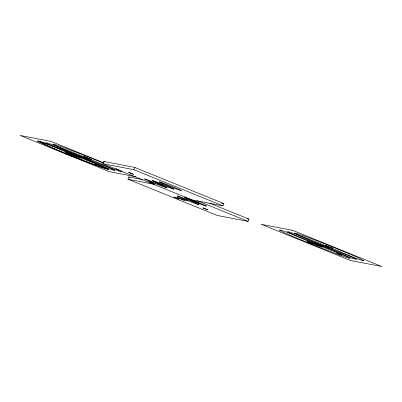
<?xml version="1.0" encoding="UTF-8"?>
<svg xmlns="http://www.w3.org/2000/svg" width="402" height="402" viewBox="0 0 402 402"><rect width="100%" height="100%" fill="white"/><g stroke="black" fill="none" stroke-linecap="round" stroke-linejoin="round"><path stroke-width="0.6" d="M102.882 163.704L103.786 161.443L134.76 167.433L223.894 203.618L222.989 205.879L192.015 199.894L102.882 163.704L133.856 169.694L222.989 205.879M209.613 203.156L248.969 219.13L248.064 221.391L217.095 215.407L127.957 179.222L128.861 176.96L142.831 179.659M133.856 169.694L134.76 167.433M173.976 197.075L178.91 199.05L173.981 197.07M307.786 242.255L312.746 244.22L307.816 242.245M316.51 243.944L321.439 245.918M321.444 245.918L316.535 243.929M64.667 153.529C79.209 158.207 93.108 165.056 107.847 169.297L108.254 169.126L101.987 165.991L79.104 156.318M79.606 156.413L76.501 155.051L84.018 158.031L73.048 153.685L87.475 159.403L52.612 145.946L40.813 141.745L37.617 141.127L50.139 147.006L66.767 153.936M80.918 156.669L81.521 156.785M86.269 157.705L91.339 159.448L83.867 156.448L86.927 157.83M135.961 176.785L109.238 171.619L20.1 135.434L51.074 141.424L103.746 162.805M127.957 179.222L154.68 184.387M221.467 203.151L223.894 203.618M247.15 218.778L248.969 219.13M320.69 245.255L329.163 248.356L314.736 242.637L325.705 246.989L318.193 244.009L321.293 245.371M322.605 245.627L323.208 245.743M327.962 246.662L332.977 248.391L325.504 245.396L328.565 246.778M103.786 161.443L104.942 161.916M197.131 200.714L248.064 221.391M128.861 176.96L130.017 177.428M120.7 170.845A37.205 1.171 21.8 0 1 113.987 169.327L107.339 166.89A37.205 1.171 21.8 0 1 59.225 147.363L55.064 145.408A37.205 1.171 21.8 0 1 64.918 147.961A37.205 1.171 21.8 0 1 103.867 163.363M115.836 168.533A37.205 1.171 21.8 0 1 119.997 170.488M66.119 153.293L71.053 155.267L66.124 153.288M69.224 153.619L76.697 156.614L69.224 153.619M74.842 154.976L79.777 156.951L74.847 154.976M95.168 164.152L100.098 166.126L95.168 164.152M128.585 172.383L133.514 174.362L128.585 172.383M148.901 181.563L153.835 183.538L148.906 181.558M157.624 183.247L162.559 185.221L157.629 183.247M177.081 197.402L184.548 200.402L177.081 197.402M182.699 198.759L187.633 200.739L182.704 198.759M191.724 200.236L199.196 203.231L191.724 200.236M203.025 207.934L207.955 209.914L203.025 207.934M310.912 242.577L318.384 245.572L310.912 242.577M336.856 253.104L341.785 255.084L336.856 253.104M38.703 141.112L37.486 140.961C60.35 151.996 84.204 161.604 108.389 169.292C85.943 158.232 62.335 149.348 38.703 141.112M292.762 230.381L261.265 224.291L350.403 260.476L381.9 266.566L292.762 230.381M60.456 147.599L53.803 145.162A37.205 1.171 21.8 0 0 47.793 144.001L51.953 145.956A37.205 1.171 21.8 0 0 100.068 165.488L106.716 167.92A37.205 1.171 21.8 0 0 112.726 169.086L108.565 167.131A37.205 1.171 21.8 0 0 60.456 147.599M302.143 236.552L295.49 234.12A37.205 1.171 21.8 0 0 289.48 232.959L293.641 234.909A37.205 1.171 21.8 0 0 341.755 254.441L348.408 256.878A37.205 1.171 21.8 0 0 354.418 258.039L350.258 256.084A37.205 1.171 21.8 0 0 302.143 236.552M355.68 258.285L349.026 255.848A37.205 1.171 21.8 0 1 300.912 236.316L296.751 234.361A37.205 1.171 21.8 0 1 335.233 248.064A37.205 1.171 21.8 0 1 355.68 258.285M296.932 235.894L289.586 233.165A38.18 1.201 21.8 0 0 305.414 241.647L314.59 245.361A38.18 1.201 21.8 0 0 348.881 257.436L345.348 255.712A38.18 1.201 21.8 0 0 323.836 246.516L296.932 235.894M155.961 182.292A11.859 0.372 21.8 0 0 173.885 189.216A11.859 0.372 21.8 0 0 159.277 182.935A11.859 0.372 21.8 0 0 155.961 182.292M163.282 183.709A11.859 0.372 21.8 0 0 181.207 190.633A11.859 0.372 21.8 0 0 166.599 184.347A11.859 0.372 21.8 0 0 163.282 183.709M148.444 180.805A12.186 0.382 21.8 0 0 166.86 187.92A12.186 0.382 21.8 0 0 151.85 181.468A12.186 0.382 21.8 0 0 148.444 180.805M68.084 153.398A8.125 0.256 21.8 0 0 80.365 158.142A8.125 0.256 21.8 0 0 70.36 153.84A8.125 0.256 21.8 0 0 68.084 153.398M309.776 242.356A8.125 0.256 21.8 0 0 322.052 247.099A8.125 0.256 21.8 0 0 312.047 242.793A8.125 0.256 21.8 0 0 309.776 242.356M181.036 197.804A11.859 0.372 21.8 0 0 198.96 204.729A11.859 0.372 21.8 0 0 184.352 198.447A11.859 0.372 21.8 0 0 181.036 197.804M188.357 199.221A11.859 0.372 21.8 0 0 206.286 206.146A11.859 0.372 21.8 0 0 191.679 199.864A11.859 0.372 21.8 0 0 188.357 199.221"/></g></svg>
